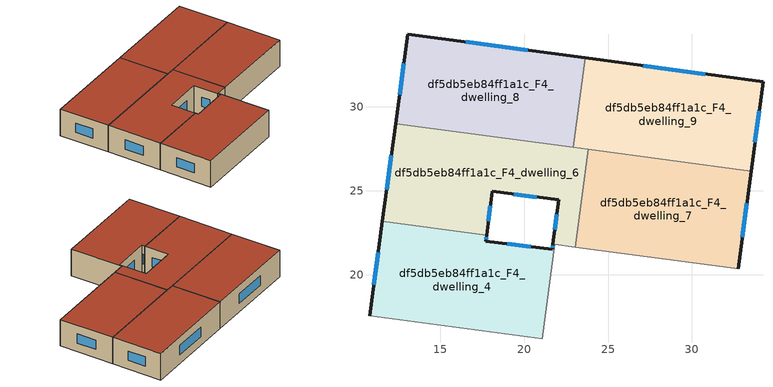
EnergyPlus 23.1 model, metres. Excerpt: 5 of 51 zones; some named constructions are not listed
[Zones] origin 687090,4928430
df5db5eb84ff1a1c_F4_dwelling_4
 floor to df5db5eb84ff1a1c_F3_dwelling_4 (EU_floor_Construction): 21.72,21.82 21.82,21.81 21.07,16.19 10.79,17.57 11.56,23.19 17.76,22.35 17.72,22.01 21.68,21.51 z12
 wall outside (EU_wall_Construction): 21.72,21.82 21.68,21.51 17.72,22.01 17.76,22.35 / 11.56,23.19 10.79,17.57 z12:15
 wall to df5db5eb84ff1a1c_F4_dwelling_6 (EU_wall_Construction): 17.76,22.35 11.56,23.19 / 21.82,21.81 21.72,21.82 z12:15
 wall to df5db5eb84ff1a1c_F4_dwelling_5 (EU_wall_Construction): 21.07,16.19 21.82,21.81 z12:15
 wall to df5db5eb84ff1a1c_F4_dwelling_2 (EU_wall_Construction): 10.79,17.57 21.07,16.19 z12:15
 window (EU_Window_Construction): 17.73,22.12 17.75,22.24 / 20.39,21.67 19.01,21.85 / 21.71,21.72 21.69,21.61 / 11.31,21.36 11.04,19.4 z12.98:14.02
 roof outside (EU_roof_Construction): 21.07,16.19 21.82,21.81 21.72,21.82 21.68,21.51 17.72,22.01 17.76,22.35 11.56,23.19 10.79,17.57 z15
df5db5eb84ff1a1c_F4_dwelling_6
 floor to df5db5eb84ff1a1c_F3_dwelling_6 (EU_floor_Construction): 23.82,27.46 23.05,21.65 21.72,21.82 22.05,24.46 18.09,24.97 17.76,22.35 11.56,23.19 12.35,29 z12
 wall outside (EU_wall_Construction): 17.76,22.35 18.09,24.97 22.05,24.46 21.72,21.82 / 12.35,29 11.56,23.19 z12:15
 wall to df5db5eb84ff1a1c_F4_dwelling_7 (EU_wall_Construction): 23.05,21.65 23.82,27.46 z12:15
 wall to df5db5eb84ff1a1c_F4_dwelling_8 (EU_wall_Construction): 22.94,27.58 12.35,29 z12:15
 wall to df5db5eb84ff1a1c_F4_dwelling_5 (EU_wall_Construction): 21.82,21.81 23.04,21.65 z12:15
 wall to df5db5eb84ff1a1c_F4_dwelling_9 (EU_wall_Construction): 23.82,27.46 22.94,27.58 z12:15
 window (EU_Window_Construction): 21.94,23.6 21.83,22.68 / 19.38,24.8 20.76,24.63 / 17.87,23.2 17.98,24.12 / 12.09,27.11 11.81,25.08 z12.98:14.02
 roof outside (EU_roof_Construction): 23.05,21.65 23.82,27.46 12.35,29 11.56,23.19 17.76,22.35 18.09,24.97 22.05,24.46 21.72,21.82 z15
df5db5eb84ff1a1c_F4_dwelling_7
 floor to df5db5eb84ff1a1c_F3_dwelling_7 (EU_floor_Construction): 33.52,26.17 32.74,20.35 23.05,21.65 23.82,27.46 z12
 wall outside (EU_wall_Construction): 32.74,20.35 33.52,26.17 z12:15
 wall to df5db5eb84ff1a1c_F4_dwelling_5 (EU_wall_Construction): 23.04,21.65 32.74,20.35 z12:15
 wall to df5db5eb84ff1a1c_F4_dwelling_9 (EU_wall_Construction): 33.52,26.17 23.82,27.46 z12:15
 window (EU_Window_Construction): 33,22.24 33.27,24.27 z12.98:14.02
 roof outside (EU_roof_Construction): 32.74,20.35 33.52,26.17 23.82,27.46 23.05,21.65 z15
df5db5eb84ff1a1c_F4_dwelling_8
 floor to df5db5eb84ff1a1c_F3_dwelling_8 (EU_floor_Construction): 23.65,32.92 22.94,27.58 12.35,29 13.07,34.33 z12
 wall outside (EU_wall_Construction): 23.65,32.92 13.07,34.33 12.35,29 z12:15
 wall to df5db5eb84ff1a1c_F4_dwelling_9 (EU_wall_Construction): 22.94,27.58 23.65,32.92 z12:15
 window (EU_Window_Construction): 12.84,32.6 12.58,30.73 / 20.21,33.38 16.51,33.87 z12.98:14.02
 roof outside (EU_roof_Construction): 22.94,27.58 23.65,32.92 13.07,34.33 12.35,29 z15
df5db5eb84ff1a1c_F4_dwelling_9
 floor to df5db5eb84ff1a1c_F3_dwelling_9 (EU_floor_Construction): 34.23,31.5 33.52,26.17 22.94,27.58 23.65,32.92 z12
 wall outside (EU_wall_Construction): 33.52,26.17 34.23,31.5 23.65,32.92 z12:15
 window (EU_Window_Construction): 30.79,31.96 27.09,32.45 / 33.75,27.9 34,29.77 z12.98:14.02
 roof outside (EU_roof_Construction): 33.52,26.17 34.23,31.5 23.65,32.92 22.94,27.58 z15
[SCHEDULE:FILE] Column Number=1; Rows to Skip at Top=0; Number of Hours of Data=8760; Column Separator=Comma; Interpolate to Timestep=No; Minutes per Item=60; Adjust Schedule for Daylight Savings=Yes
Name | File
EU_Step8_GainSchedule_df5db5eb84ff1a1c_F2_dwelling_0_f000 | ../../schedules/df5db5eb84ff1a1c/df5db5eb84ff1a1c_F2_dwelling_0_f000_gain.csv
EU_Step8_GainSchedule_df5db5eb84ff1a1c_F2_dwelling_1_f000 | ../../schedules/df5db5eb84ff1a1c/df5db5eb84ff1a1c_F2_dwelling_1_f000_gain.csv
EU_Step8_GainSchedule_df5db5eb84ff1a1c_F2_dwelling_2_f000 | ../../schedules/df5db5eb84ff1a1c/df5db5eb84ff1a1c_F2_dwelling_2_f000_gain.csv
EU_Step8_GainSchedule_df5db5eb84ff1a1c_F2_dwelling_3_f000 | ../../schedules/df5db5eb84ff1a1c/df5db5eb84ff1a1c_F2_dwelling_3_f000_gain.csv
EU_Step8_GainSchedule_df5db5eb84ff1a1c_F2_dwelling_4_f000 | ../../schedules/df5db5eb84ff1a1c/df5db5eb84ff1a1c_F2_dwelling_4_f000_gain.csv
EU_Step8_GainSchedule_df5db5eb84ff1a1c_F2_dwelling_5_f000 | ../../schedules/df5db5eb84ff1a1c/df5db5eb84ff1a1c_F2_dwelling_5_f000_gain.csv
EU_Step8_GainSchedule_df5db5eb84ff1a1c_F2_dwelling_6_f000 | ../../schedules/df5db5eb84ff1a1c/df5db5eb84ff1a1c_F2_dwelling_6_f000_gain.csv
EU_Step8_GainSchedule_df5db5eb84ff1a1c_F2_dwelling_7_f000 | ../../schedules/df5db5eb84ff1a1c/df5db5eb84ff1a1c_F2_dwelling_7_f000_gain.csv
EU_Step8_GainSchedule_df5db5eb84ff1a1c_F2_dwelling_8_f000 | ../../schedules/df5db5eb84ff1a1c/df5db5eb84ff1a1c_F2_dwelling_8_f000_gain.csv
EU_Step8_GainSchedule_df5db5eb84ff1a1c_F2_dwelling_9_f000 | ../../schedules/df5db5eb84ff1a1c/df5db5eb84ff1a1c_F2_dwelling_9_f000_gain.csv
